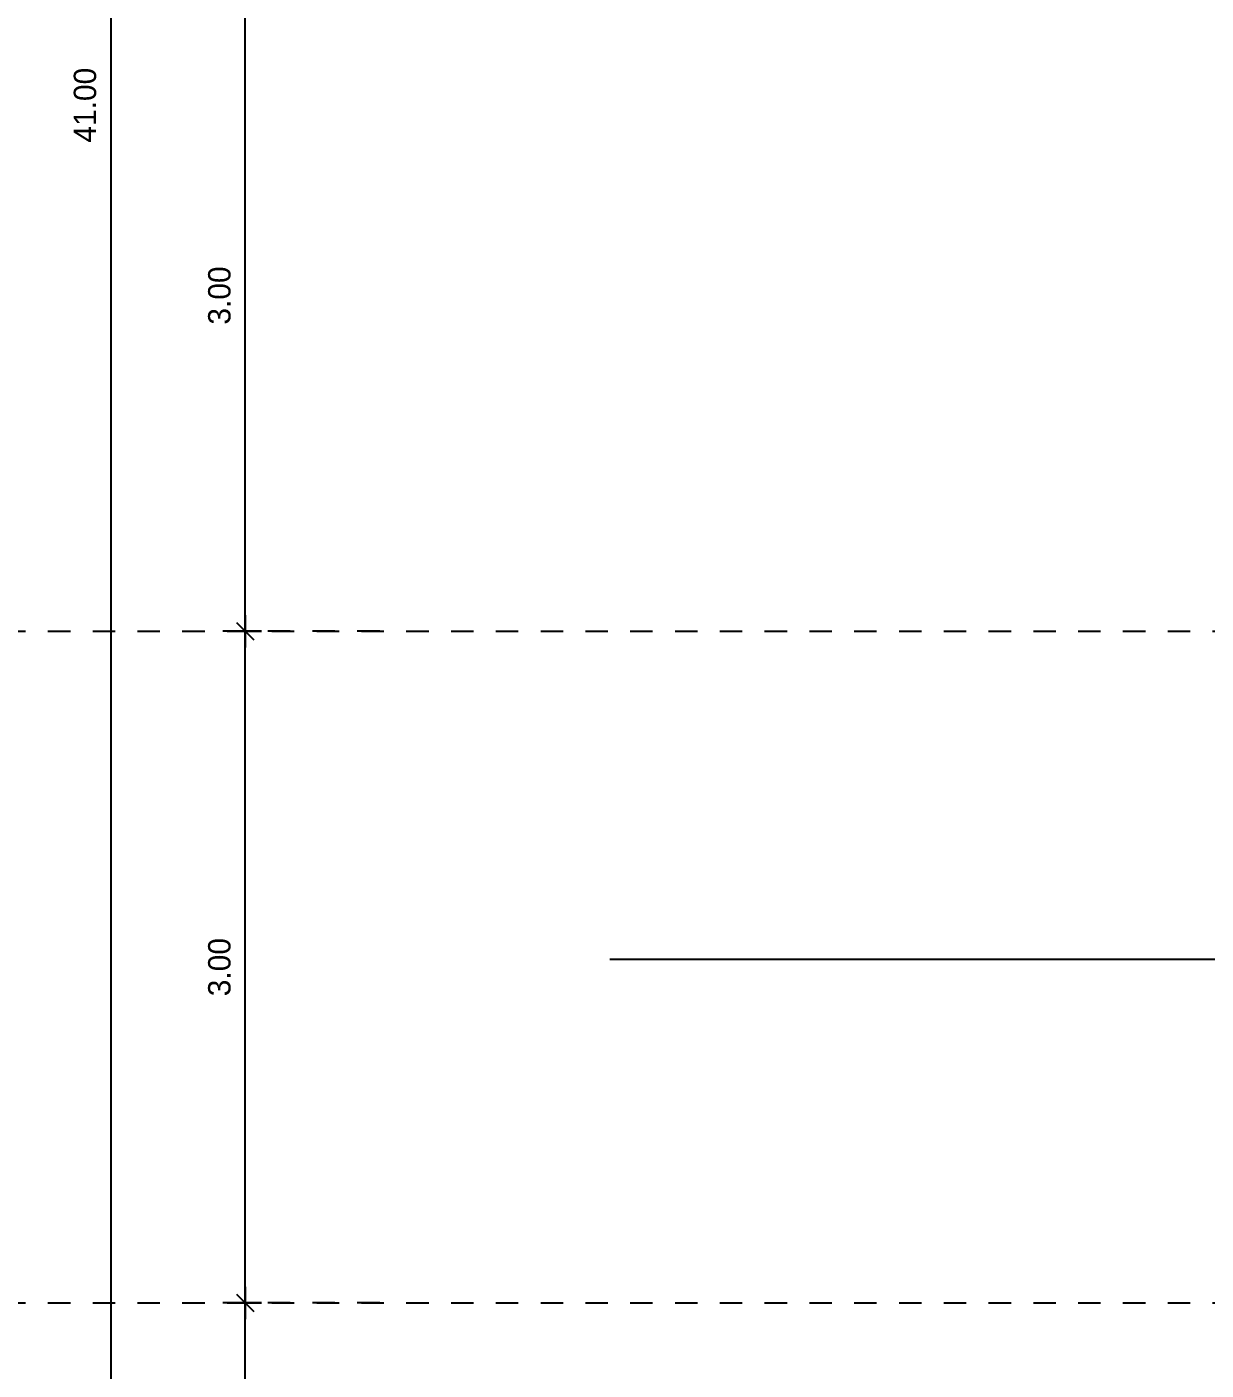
# Model space of a CAD drawing. Extents: x 185 to 567, y -69 to 170.
# Drawn here: x 293.53 to 298.79, y -33.64 to -27.64 of the extents above; entities that cross this region are included whole.
import ezdxf
from ezdxf import colors
from ezdxf.entities.mleader import LeaderData, LeaderLine
from ezdxf.math import Vec2, Vec3

# ---------------------------------------------------------------- set-up
doc = ezdxf.new("R2010")
doc.units = 0
doc.header["$LTSCALE"] = 0.25
doc.header["$MEASUREMENT"] = 0
doc.header["$PDMODE"] = 35
doc.header["$PDSIZE"] = -1
doc.linetypes.add('LEVELS 2$0$DASHED2', pattern=[0.375, 0.25, -0.125])
doc.linetypes.add('LEVELS 2$0$DOT2', pattern=[0.125, 0, -0.125])
doc.layers.get('0').update_dxf_attribs({"linetype": 'CONTINUOUS'})
doc.layers.get('Defpoints').update_dxf_attribs({"linetype": 'CONTINUOUS'})
for name, color, linetype in [('A-DTNM', 112, 'CONTINUOUS'), ('A-WLSEC', 7, 'CONTINUOUS'), ('LEVELS 2$0$A-EDM-AX', 2, 'CONTINUOUS'), ('LEVELS 2$0$A-HATCH', 112, 'CONTINUOUS')]:
    doc.layers.add(name, color=color, linetype=linetype)
doc.styles.add('LEVELS 2$0$XARAB', font='xarab.shx')
doc.dimstyles.new('LEVELS 2$0$DIM50', dxfattribs={"dimtxt": 0.1, "dimasz": 0.06, "dimexe": 0.1, "dimexo": 0, "dimgap": 0.05, "dimtad": 1, "dimzin": 3, "dimdsep": 46, "dimtxsty": 'LEVELS 2$0$XARAB', "dimblk": 'LEVELS 2$0$DTICK', "dimcen": 0.09, "dimclrd": 256, "dimclre": 1, "dimclrt": 3, "dimadec": 0, "dimazin": 3, "dimtfac": 1, "dimtix": 1, "dimtmove": 2, "dimatfit": 0, "dimldrblk": 'LEVELS 2$0$DTICK', "dimfxl": 0.15, "dimtolj": 1, "dimtzin": 3, "dimlwd": -3, "dimlwe": -3, "dimarcsym": 0})

# ---------------------------------------------------------------- blocks, each defined once
blk = doc.blocks.new('LEVELS 2$0$DTICK')
for p, q in [((0, 1.21), (0, -1.21)), ((-1.21, 0), (1.21, 0))]:
    blk.add_line(p, q)
at = {"color": 3}
blk.add_line((-0.63, -0.63), (0.63, 0.63), dxfattribs=at)
blk = doc.blocks.new('*D1493')
at = {"layer": 'Defpoints', "color": 0, "transparency": 16777216}
for p in [(191.2704, 28.672), (191.8704, 28.672), (191.8704, 25.672)]:
    blk.add_point(p, dxfattribs=at)
at = {"layer": 'LEVELS 2$0$A-EDM-AX', "color": 1, "linetype": 'LEVELS 2$0$DASHED2', "lineweight": -3, "transparency": 16777216}
for p, q in [((191.8704, 28.672), (191.1704, 28.672)), ((191.8704, 25.672), (191.1704, 25.672))]:
    blk.add_line(p, q, dxfattribs=at)
at = {"layer": 'LEVELS 2$0$A-EDM-AX', "lineweight": -3, "transparency": 16777216}
blk.add_line((191.2704, 25.732), (191.2704, 28.612), dxfattribs=at)
at = {"layer": 'LEVELS 2$0$A-EDM-AX', "lineweight": -3, "transparency": 16777216, "xscale": 0.06, "yscale": 0.06, "zscale": 0.06}
for p, rotation in [((191.2704, 28.672), 90), ((191.2704, 25.672), 270)]:
    blk.add_blockref('LEVELS 2$0$DTICK', p, dxfattribs=dict(at, rotation=rotation))
at = {"layer": 'LEVELS 2$0$A-EDM-AX', "color": 3, "transparency": 16777216, "insert": (191.155, 27.172), "char_height": 0.1, "attachment_point": 5, "rotation": 90, "style": 'LEVELS 2$0$XARAB'}
blk.add_mtext('\\A1;3.00', dxfattribs=at)
blk = doc.blocks.new('*D1494')
at = {"layer": 'Defpoints', "color": 0, "transparency": 16777216}
for p in [(191.2704, 31.672), (191.8704, 31.672), (191.8704, 28.672)]:
    blk.add_point(p, dxfattribs=at)
at = {"layer": 'LEVELS 2$0$A-EDM-AX', "color": 1, "linetype": 'LEVELS 2$0$DASHED2', "lineweight": -3, "transparency": 16777216}
for p, q in [((191.8704, 31.672), (191.1704, 31.672)), ((191.8704, 28.672), (191.1704, 28.672))]:
    blk.add_line(p, q, dxfattribs=at)
at = {"layer": 'LEVELS 2$0$A-EDM-AX', "lineweight": -3, "transparency": 16777216}
blk.add_line((191.2704, 28.732), (191.2704, 31.612), dxfattribs=at)
at = {"layer": 'LEVELS 2$0$A-EDM-AX', "lineweight": -3, "transparency": 16777216, "xscale": 0.06, "yscale": 0.06, "zscale": 0.06}
for p, rotation in [((191.2704, 31.672), 90), ((191.2704, 28.672), 270)]:
    blk.add_blockref('LEVELS 2$0$DTICK', p, dxfattribs=dict(at, rotation=rotation))
at = {"layer": 'LEVELS 2$0$A-EDM-AX', "color": 3, "transparency": 16777216, "insert": (191.155, 30.172), "char_height": 0.1, "attachment_point": 5, "rotation": 90, "style": 'LEVELS 2$0$XARAB'}
blk.add_mtext('\\A1;3.00', dxfattribs=at)
blk = doc.blocks.new('*D1495')
at = {"layer": 'Defpoints', "color": 0, "transparency": 16777216}
for p in [(191.2704, 34.672), (191.8704, 34.672), (191.8704, 31.672)]:
    blk.add_point(p, dxfattribs=at)
at = {"layer": 'LEVELS 2$0$A-EDM-AX', "color": 1, "linetype": 'LEVELS 2$0$DASHED2', "lineweight": -3, "transparency": 16777216}
for p, q in [((191.8704, 34.672), (191.1704, 34.672)), ((191.8704, 31.672), (191.1704, 31.672))]:
    blk.add_line(p, q, dxfattribs=at)
at = {"layer": 'LEVELS 2$0$A-EDM-AX', "lineweight": -3, "transparency": 16777216}
blk.add_line((191.2704, 31.732), (191.2704, 34.612), dxfattribs=at)
at = {"layer": 'LEVELS 2$0$A-EDM-AX', "lineweight": -3, "transparency": 16777216, "xscale": 0.06, "yscale": 0.06, "zscale": 0.06}
for p, rotation in [((191.2704, 34.672), 90), ((191.2704, 31.672), 270)]:
    blk.add_blockref('LEVELS 2$0$DTICK', p, dxfattribs=dict(at, rotation=rotation))
at = {"layer": 'LEVELS 2$0$A-EDM-AX', "color": 3, "transparency": 16777216, "insert": (191.155, 33.172), "char_height": 0.1, "attachment_point": 5, "rotation": 90, "style": 'LEVELS 2$0$XARAB'}
blk.add_mtext('\\A1;3.00', dxfattribs=at)
blk = doc.blocks.new('*D1502')
at = {"layer": 'Defpoints', "color": 0, "transparency": 16777216}
for p in [(191.8074, 54.522, 0), (190.6704, 13.522), (191.2704, 13.522, 0)]:
    blk.add_point(p, dxfattribs=at)
at = {"layer": 'LEVELS 2$0$A-EDM-AX', "color": 1, "linetype": 'LEVELS 2$0$DASHED2', "lineweight": -3, "transparency": 16777216}
for p, q in [((191.8074, 54.522), (190.5704, 54.522)), ((191.2704, 13.522), (190.5704, 13.522))]:
    blk.add_line(p, q, dxfattribs=at)
at = {"layer": 'LEVELS 2$0$A-EDM-AX', "lineweight": -3, "transparency": 16777216}
blk.add_line((190.6704, 54.462), (190.6704, 13.582), dxfattribs=at)
at = {"layer": 'LEVELS 2$0$A-EDM-AX', "lineweight": -3, "transparency": 16777216, "xscale": 0.06, "yscale": 0.06, "zscale": 0.06}
for p, rotation in [((190.6704, 54.522), 90), ((190.6704, 13.522), 270)]:
    blk.add_blockref('LEVELS 2$0$DTICK', p, dxfattribs=dict(at, rotation=rotation))
at = {"layer": 'LEVELS 2$0$A-EDM-AX', "color": 3, "transparency": 16777216, "insert": (190.555, 34.022), "char_height": 0.1, "attachment_point": 5, "rotation": 90, "style": 'LEVELS 2$0$XARAB'}
blk.add_mtext('\\A1;41.00', dxfattribs=at)
blk = doc.blocks.new('LEVELS 2')
at = {"layer": 'LEVELS 2$0$A-HATCH', "linetype": 'LEVELS 2$0$DOT2', "ltscale": 2}
for p, q in [((189.3891, 31.672, 0), (204.6446, 31.672, 0)), ((189.3891, 28.672, 0), (204.6446, 28.672, 0))]:
    blk.add_line(p, q, dxfattribs=at)
at = {"layer": 'LEVELS 2$0$A-EDM-AX'}
for base, p1, p2, picture, middle in [((190.6704, 13.522), (191.8074, 54.522, 0), (191.2704, 13.522, 0), '*D1502', (190.555, 34.022)), ((191.2704, 34.672), (191.8704, 31.672), (191.8704, 34.672), '*D1495', (191.155, 33.172)), ((191.2704, 31.672), (191.8704, 28.672), (191.8704, 31.672), '*D1494', (191.155, 30.172)), ((191.2704, 28.672), (191.8704, 25.672), (191.8704, 28.672), '*D1493', (191.155, 27.172))]:
    dim = blk.add_linear_dim(base=base, p1=p1, p2=p2, angle=90, dimstyle='LEVELS 2$0$DIM50', dxfattribs=at)
    dim.commit()
    dim.dimension.update_dxf_attribs({"geometry": picture, "text_midpoint": middle})

msp = doc.modelspace()

# ---------------------------------------------------------------- block references
at = {"layer": 'A-WLSEC', "color": 6}
msp.add_blockref('LEVELS 2', (103.2329, -62.0076), dxfattribs=at)

# ---------------------------------------------------------------- leaders
at = {"layer": 'A-DTNM'}
ml = msp.add_multileader_mtext('Standard', dxfattribs=at)
ml.set_content('', color=256)
ml.set_leader_properties()
ml.build(insert=Vec2(0, 0))
ml.multileader.update_dxf_attribs({"text_right_attachment_type": 6, "dogleg_length": 0.36, "arrow_head_size": 0.18})
ctx = ml.context
ctx.base_point, ctx.char_height, ctx.arrow_head_size, ctx.landing_gap_size, ctx.plane_origin = Vec3(296.0401, -31.7108), 0.18, 0.18, 0.09, Vec3(301.1204, -32.3709)
ctx.right_attachment, ctx.text_align_type = 6, 2
notes = []
notes.append((ctx, [(0, (1, 1, 0), (299.7344, -31.8008), (-1, 0), 3.5143, [(1, [(300.2692, -32.1463), (300.6142, -30.5118)], 0, [])])]))
ctx.mtext.insert, ctx.mtext.alignment, ctx.mtext.flow_direction = Vec3(296.1301, -31.6208), 3, 5
for ctx, leaders in notes:
    for number, flags, end, landing, length, lines in leaders:
        leader = LeaderData()
        leader.index, (leader.has_last_leader_line, leader.has_dogleg_vector, leader.attachment_direction) = number, flags
        leader.last_leader_point, leader.dogleg_vector, leader.dogleg_length = Vec3(end), Vec3(landing), length
        for number, points, colour, breaks in lines:
            line = LeaderLine()
            line.index, line.vertices, line.color, line.breaks = number, Vec3.list(points), colors.encode_raw_color(colour), breaks
            leader.lines.append(line)
        ctx.leaders.append(leader)

doc.saveas('drawing.dxf')
